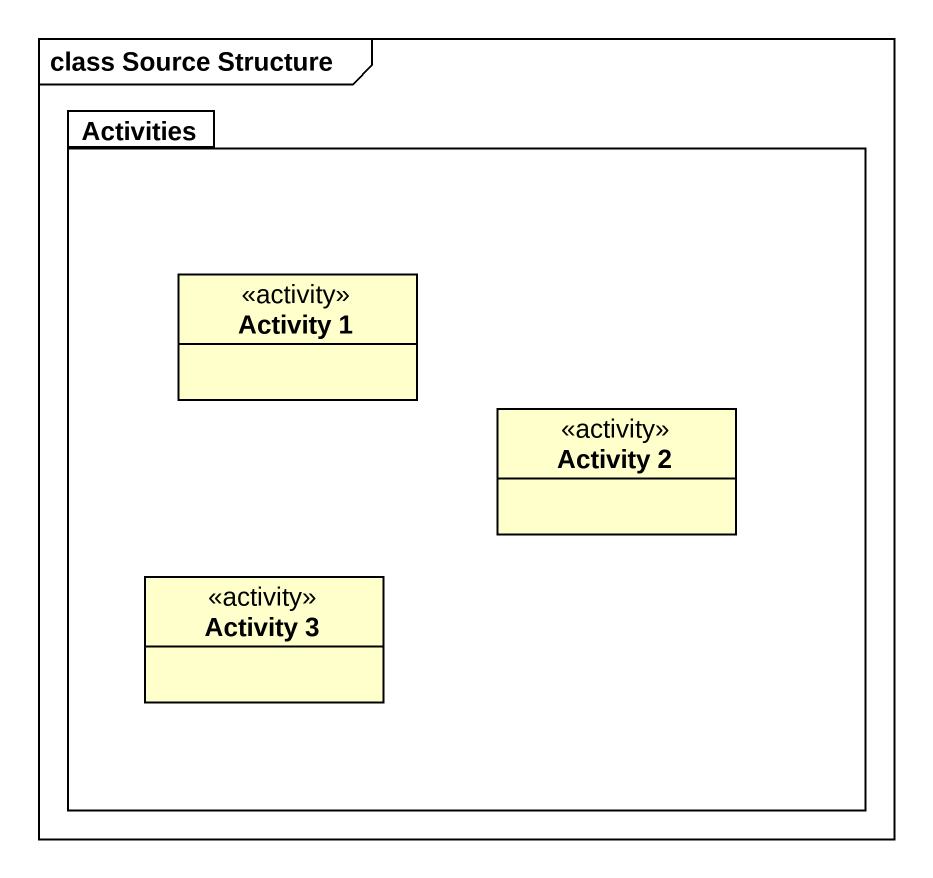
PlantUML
@startuml
mainframe class Source Structure
hide circle
hide empty members
package Activities {
  class "Activity 1" as Activity_1 <<activity>>
  class "Activity 2" as Activity_2 <<activity>>
  class "Activity 3" as Activity_3 <<activity>>
}
@enduml
